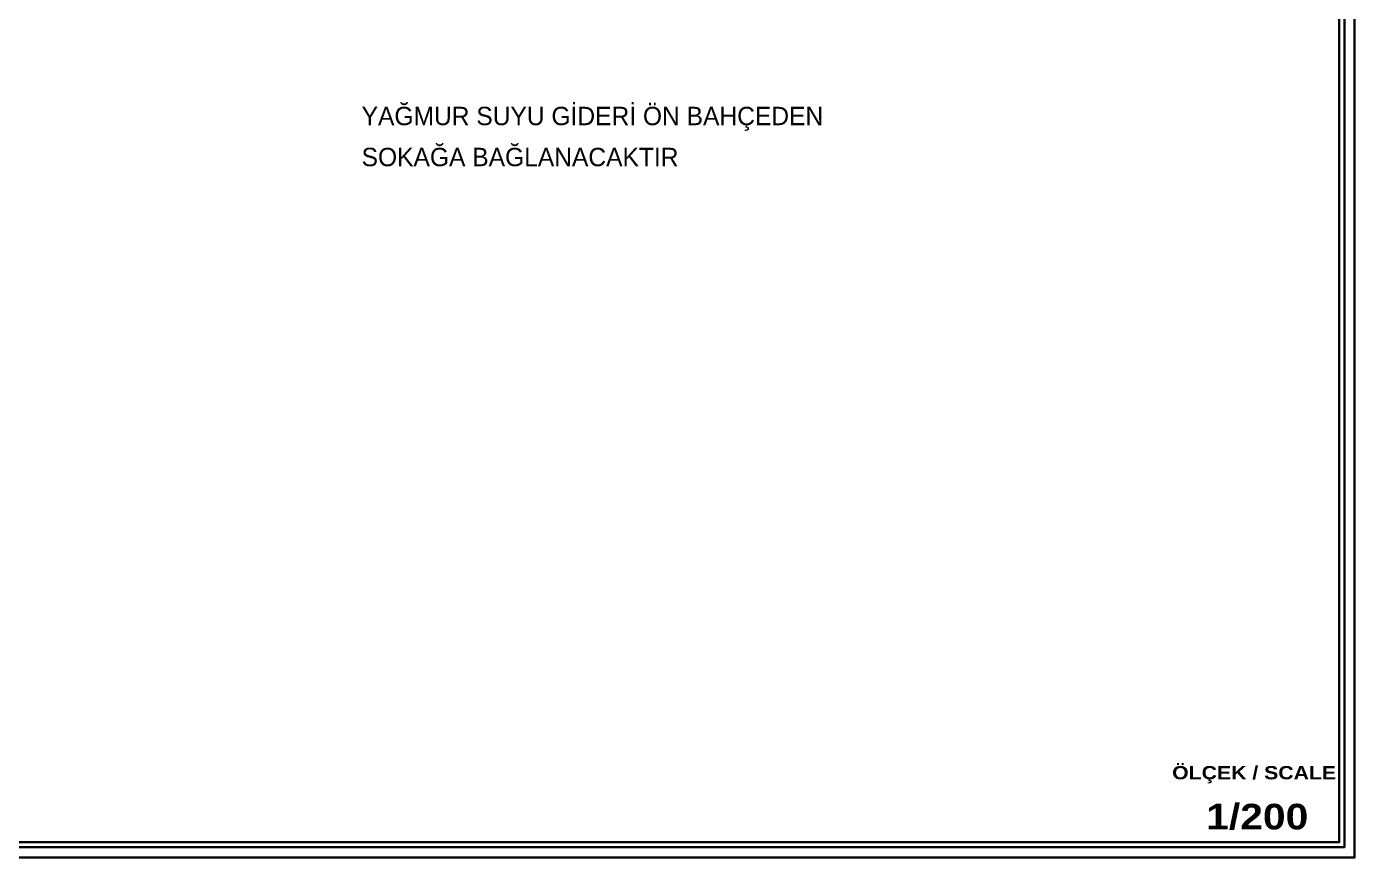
# Model space of a CAD drawing. Extents: x 386248 to 427517, y 4539405 to 4542296.
# Drawn here: x 425113 to 426409, y 4539405 to 4540219 of the extents above; entities that cross this region are included whole.
import ezdxf

# ---------------------------------------------------------------- set-up
doc = ezdxf.new("R2010")
doc.units = 0
doc.layers.add('YAZI_', color=73, linetype='Continuous', lineweight=20)
doc.layers.add('YAZILAR', color=1, linetype='Continuous', lineweight=30)
doc.styles.add('PINAR', font='')
doc.styles.add('RomanSTA', font='')
doc.styles.get('PINAR').set_extended_font_data('Comic Sans MS')
doc.styles.get('RomanSTA').set_extended_font_data('Arial')

msp = doc.modelspace()

# ---------------------------------------------------------------- linework, layer by layer
at = {"layer": 'YAZILAR', "color": 133, "ltscale": 5}
for points in [[(424433.202, 4542295.7), (426414.009, 4542295.7), (426414.009, 4539405.231), (424433.202, 4539405.231)], [(424443.202, 4542285.7), (426404.009, 4542285.7), (426404.009, 4539415.231), (424443.202, 4539415.231)], [(424448.202, 4542280.7), (426399.009, 4542280.7), (426399.009, 4539420.231), (424448.202, 4539420.231)]]:
    msp.add_lwpolyline(points, close=True, dxfattribs=at)

# ---------------------------------------------------------------- texts
at = {"layer": 'YAZI_', "style": 'PINAR'}
for s, p in [('YAĞMUR SUYU GİDERİ ÖN BAHÇEDEN', (425441.54, 4540122.12)), ('SOKAĞA BAĞLANACAKTIR', (425441.54, 4540081.972))]:
    msp.add_text(s, height=18, dxfattribs=at).set_placement(p)
at = {"layer": 'YAZILAR', "color": 133, "ltscale": 5, "insert": (426235.301, 4539494.784), "char_height": 9.19315, "width": 1899.1266, "attachment_point": 1, "style": 'RomanSTA'}
msp.add_mtext('{\\fArial Black|b0|i0|c162|p34;\\H1.414x;ÖLÇEK / SCALE\\P\\H0.707x; \\P\\H2.72x;   1/200}', dxfattribs=at)

doc.saveas('drawing.dxf')
